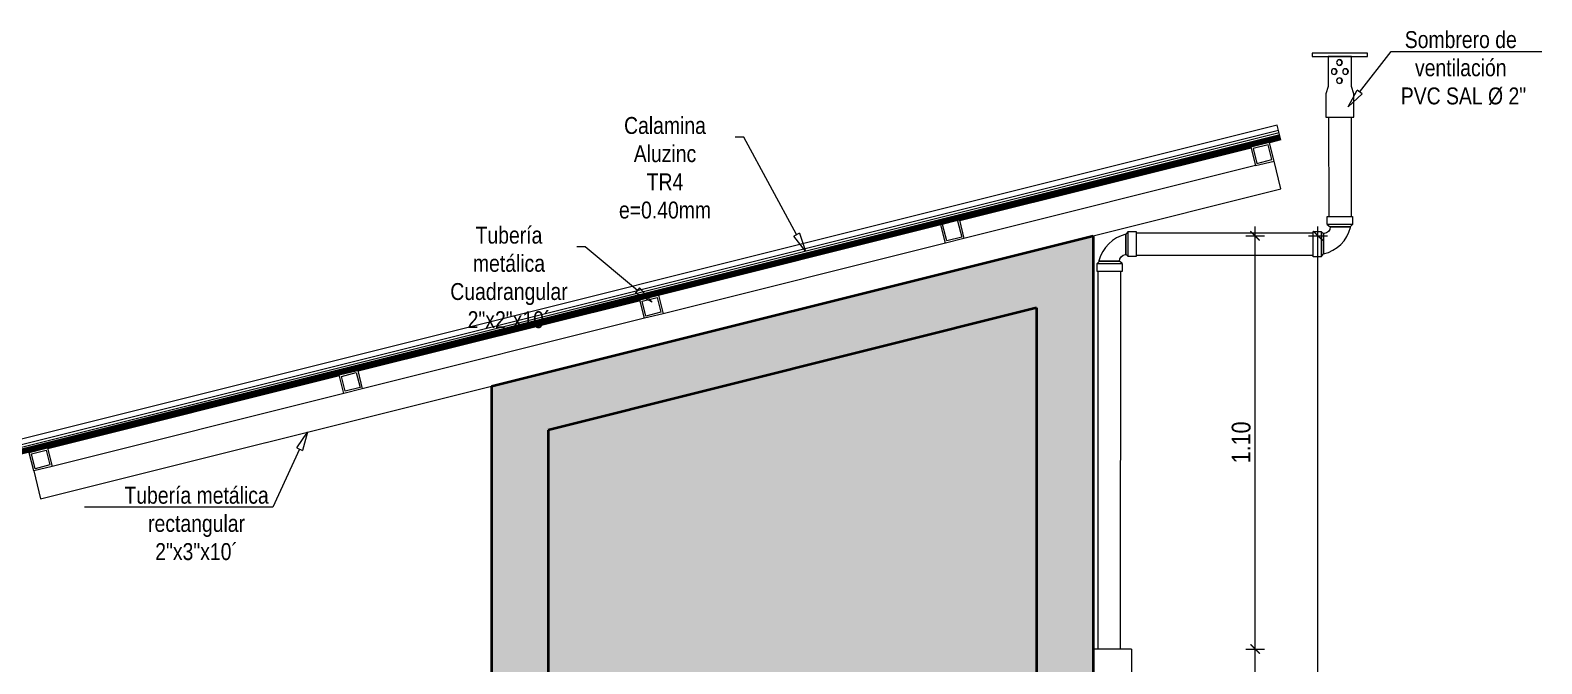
# Model space of a CAD drawing. Header units: metres. Extents: x 115.1 to 149.6, y 26.3 to 56.6.
# Drawn here: x 126.619 to 130.641, y 42.754 to 44.44 of the extents above; entities that cross this region are included whole.
import ezdxf
from ezdxf import colors
from ezdxf.entities.mleader import LeaderData, LeaderLine
from ezdxf.math import Vec2, Vec3

# ---------------------------------------------------------------- set-up
doc = ezdxf.new("R2010")
doc.units = ezdxf.units.M
doc.layers.get('0').update_dxf_attribs({"color": 250})
doc.layers.get('Defpoints').update_dxf_attribs({"color": 30, "lineweight": 9})
for name, color, linetype, lineweight in [('-Accesorios PVC', 88, 'Continuous', 20), ('-Acero techos', 252, 'Continuous', 13), ('-Acotado', 251, 'Continuous', 5), ('-Corte', 7, 'Continuous', 35), ('-Ladrillo', 34, 'Continuous', 9), ('CALAMINA', 10, 'Continuous', 30), ('FIC-2ES_CONCRETO 210', 251, 'Continuous', 30), ('FIC-2ES_VEREDA', 253, 'Continuous', 5), ('pluma 1', 1, 'Continuous', 9), ('TUBERIA', 104, 'Continuous', 15)]:
    doc.layers.add(name, color=color, linetype=linetype, lineweight=lineweight)
doc.layers.add('A_50_CotasExter', color=253, linetype='Continuous')
doc.styles.add('-Arial Narrow', font='ARIALN.TTF')
doc.dimstyles.new('Esc 1_20n', dxfattribs={"dimscale": 0.02, "dimtxt": 2, "dimasz": 1, "dimexe": 1, "dimexo": 1, "dimgap": 0.45, "dimtad": 1, "dimtoh": 1, "dimzin": 3, "dimdsep": 46, "dimtxsty": '-Arial Narrow', "dimblk": 'ARCHTICK', "dimcen": 1, "dimdle": 1, "dimclrd": 252, "dimclre": 252, "dimclrt": 252, "dimadec": 0, "dimazin": 0, "dimtfac": 1, "dimtix": 1, "dimtmove": 1, "dimatfit": 2, "dimldrblk": 'ARCHTICK', "dimfxl": 1, "dimfxlon": 1, "dimtolj": 2, "dimlwd": 5, "dimlwe": 5, "dimarcsym": 0})

# ---------------------------------------------------------------- blocks, each defined once
blk = doc.blocks.new('fhgfh')
at = {"layer": 'TUBERIA', "color": 152}
for p, q in [((348.858, 607.6285), (348.858, 607.6629)), ((348.858, 607.6629), (348.9652, 607.6629)), ((348.9652, 607.6285), (348.858, 607.6285)), ((348.858, 607.6285), (348.8704, 607.6186)), ((348.9574, 607.6187), (348.8704, 607.6187)), ((348.8704, 607.6187), (348.9574, 607.6187)), ((348.9555, 607.6187), (348.9652, 607.6285)), ((348.9574, 607.6167), (348.9574, 607.6187)), ((348.9652, 607.6629), (348.9652, 607.6285)), ((348.7983, 607.4914), (348.7983, 607.5986)), ((348.7983, 607.5986), (348.8326, 607.5986)), ((348.8424, 607.5888), (348.8326, 607.5986)), ((348.8326, 607.5986), (348.8326, 607.4914)), ((348.8424, 607.5037), (348.8424, 607.5907)), ((348.8424, 607.5907), (348.8424, 607.5037)), ((348.8424, 607.5037), (348.8424, 607.5907)), ((348.8424, 607.5907), (348.8424, 607.5037)), ((348.8424, 607.5037), (348.8424, 607.5907)), ((348.8326, 607.4914), (348.7983, 607.4914)), ((348.8326, 607.4914), (348.8425, 607.5037))]:
    blk.add_line(p, q, dxfattribs=at)
blk.add_lwpolyline([(348.8704, 607.6187, -0.3937), (348.8445, 607.5907), (348.8424, 607.5907)], format="xyb", dxfattribs=at)
blk.add_arc((348.8062, 607.6556), 0.1561, 283.40141, 345.57173, dxfattribs=at)
blk = doc.blocks.new('Sombrero de Ventilacion')
at = {"layer": '-Accesorios PVC', "ltscale": 0.009}
for points in [[(-0.105, 0.2436), (0.105, 0.2436), (0.105, 0.23), (-0.105, 0.23)], [(0.0529, 0.089), (0.0529, 0), (-0.0529, 0), (-0.0529, 0.089), (-0.0443, 0.1163), (-0.0443, 0.23), (0.0443, 0.23), (0.0443, 0.1163)]]:
    blk.add_lwpolyline(points, close=True, dxfattribs=at)
for centre in [(-0.0216, 0.1732), (0.0014, 0.2076), (0.0216, 0.1732), (0.0014, 0.1387)]:
    blk.add_circle(centre, 0.0109, dxfattribs=at)
for centre in [(-0.0179, 0.1732), (0.0051, 0.2076), (0.0253, 0.1732), (0.0051, 0.1387)]:
    blk.add_arc(centre, 0.0115, 108.86934, 251.13066, dxfattribs=at)
blk = doc.blocks.new('_ArchTick')
at = {"color": 0, "linetype": 'ByBlock', "const_width": 0.15}
blk.add_lwpolyline([(-0.5, -0.5), (0.5, 0.5)], dxfattribs=at)
blk = doc.blocks.new('*D106')
at = {"layer": 'A_50_CotasExter', "color": 252, "lineweight": 5, "transparency": 16777216}
for p, q in [((126.2554, 41.1681), (126.2554, 43.5181)), ((126.2804, 43.4931), (126.2304, 43.4931)), ((126.2804, 41.1931), (126.2304, 41.1931))]:
    blk.add_line(p, q, dxfattribs=at)
at = {"layer": 'Defpoints', "color": 0, "transparency": 16777216}
for p in [(126.2554, 43.4931), (127.6971, 43.4931), (126.4382, 41.1931)]:
    blk.add_point(p, dxfattribs=at)
at = {"layer": 'A_50_CotasExter', "color": 252, "lineweight": 5, "transparency": 16777216, "xscale": 0.025, "yscale": 0.025, "zscale": 0.025}
for p, rotation in [((126.2554, 43.4931), 90), ((126.2554, 41.1931), 270)]:
    blk.add_blockref('_ArchTick', p, dxfattribs=dict(at, rotation=rotation))
at = {"layer": 'A_50_CotasExter', "color": 252, "transparency": 16777216, "insert": (126.2187, 42.3431), "char_height": 0.05, "attachment_point": 5, "rotation": 90, "style": '-Arial Narrow'}
blk.add_mtext('\\A2;2.30', dxfattribs=at)
blk = doc.blocks.new('*D122')
at = {"layer": 'A_50_CotasExter', "color": 252, "lineweight": 5, "transparency": 16777216}
for p, q in [((129.8532, 42.7931), (129.9032, 42.7931)), ((129.8782, 41.3681), (129.8782, 42.8181)), ((129.8532, 41.3931), (129.9032, 41.3931))]:
    blk.add_line(p, q, dxfattribs=at)
at = {"layer": 'Defpoints', "color": 0, "transparency": 16777216}
for p in [(129.5496, 42.7931), (129.8782, 42.7931), (129.4471, 41.3931)]:
    blk.add_point(p, dxfattribs=at)
at = {"layer": 'A_50_CotasExter', "color": 252, "lineweight": 5, "transparency": 16777216, "xscale": 0.025, "yscale": 0.025, "zscale": 0.025}
for p, rotation in [((129.8782, 42.7931), 90), ((129.8782, 41.3931), 270)]:
    blk.add_blockref('_ArchTick', p, dxfattribs=dict(at, rotation=rotation))
at = {"layer": 'A_50_CotasExter', "color": 252, "transparency": 16777216, "insert": (129.8414, 42.0931), "char_height": 0.05, "attachment_point": 5, "rotation": 90, "style": '-Arial Narrow'}
blk.add_mtext('\\A2;1.40', dxfattribs=at)
blk = doc.blocks.new('*D123')
at = {"layer": 'A_50_CotasExter', "color": 252, "lineweight": 5, "transparency": 16777216}
for p, q in [((129.8782, 42.7681), (129.8782, 43.9181)), ((129.8532, 43.8931), (129.9032, 43.8931)), ((129.8532, 42.7931), (129.9032, 42.7931))]:
    blk.add_line(p, q, dxfattribs=at)
at = {"layer": 'Defpoints', "color": 0, "transparency": 16777216}
for p in [(129.4471, 43.8931), (129.8782, 43.8931), (129.5496, 42.7931)]:
    blk.add_point(p, dxfattribs=at)
at = {"layer": 'A_50_CotasExter', "color": 252, "lineweight": 5, "transparency": 16777216, "xscale": 0.025, "yscale": 0.025, "zscale": 0.025}
for p, rotation in [((129.8782, 43.8931), 90), ((129.8782, 42.7931), 270)]:
    blk.add_blockref('_ArchTick', p, dxfattribs=dict(at, rotation=rotation))
at = {"layer": 'A_50_CotasExter', "color": 252, "transparency": 16777216, "insert": (129.8414, 43.3431), "char_height": 0.05, "attachment_point": 5, "rotation": 90, "style": '-Arial Narrow'}
blk.add_mtext('\\A2;1.10', dxfattribs=at)
blk = doc.blocks.new('*D125')
at = {"layer": 'A_50_CotasExter', "color": 252, "lineweight": 5, "transparency": 16777216}
for p, q in [((130.0455, 41.1681), (130.0455, 43.9181)), ((130.0205, 43.8931), (130.0705, 43.8931)), ((130.0205, 41.1931), (130.0705, 41.1931))]:
    blk.add_line(p, q, dxfattribs=at)
at = {"layer": 'Defpoints', "color": 0, "transparency": 16777216}
for p in [(129.4471, 43.8931), (130.0455, 43.8931), (129.7471, 41.1931)]:
    blk.add_point(p, dxfattribs=at)
at = {"layer": 'A_50_CotasExter', "color": 252, "lineweight": 5, "transparency": 16777216, "xscale": 0.025, "yscale": 0.025, "zscale": 0.025}
for p, rotation in [((130.0455, 43.8931), 90), ((130.0455, 41.1931), 270)]:
    blk.add_blockref('_ArchTick', p, dxfattribs=dict(at, rotation=rotation))
at = {"layer": 'A_50_CotasExter', "color": 252, "transparency": 16777216, "insert": (130.0088, 42.5431), "char_height": 0.05, "attachment_point": 5, "rotation": 90, "style": '-Arial Narrow'}
blk.add_mtext('\\A2;2.70', dxfattribs=at)
blk = doc.blocks.new('_ClosedBlank')
at = {"color": 0, "linetype": 'ByBlock', "lineweight": -2}
for p, q in [((-1, 0.167), (0, 0)), ((-1, 0.167), (-1, -0.167)), ((0, 0), (-1, -0.167))]:
    blk.add_line(p, q, dxfattribs=at)

msp = doc.modelspace()

# ---------------------------------------------------------------- hatches: boundary and pattern name
at = {"layer": '-Acotado', "true_color": 0x139b48}
h = msp.add_hatch(color=114, dxfattribs=at)
h.dxf.hatch_style = 1
h.paths.add_polyline_path([(129.2971, 43.701), (127.9971, 43.376), (127.9971, 41.3931), (127.8471, 41.3931), (127.8471, 43.4931), (129.4471, 43.8931), (129.4471, 41.3931), (129.2971, 41.3931)])
h.paths.add_polyline_path([(129.4471, 42.6834), (129.4471, 42.7875)], flags=17)
at = {"layer": '-Ladrillo', "ltscale": 0.1, "true_color": 0xf3f3e7}
h = msp.add_hatch(color=7, dxfattribs=at)
h.dxf.hatch_style = 1
h.paths.add_polyline_path([(127.9971, 43.376), (129.2971, 43.701), (129.2971, 41.3931), (127.9971, 41.3931)])

# ---------------------------------------------------------------- linework, layer by layer
at = {"layer": '-Acero techos', "color": 146, "ltscale": 0.009, "true_color": 0x105689}
for p, q in [((129.8794, 44.0797), (129.1036, 43.8858)), ((129.9471, 44.0181), (129.9286, 44.092)), ((129.4471, 43.8931), (129.9471, 44.0181)), ((129.042, 43.9227), (129.0913, 43.935)), ((129.0544, 43.8734), (128.3033, 43.6857)), ((128.254, 43.6734), (127.5029, 43.4856)), ((126.6471, 43.1931), (127.8471, 43.4931)), ((127.4536, 43.4733), (126.6779, 43.2793)), ((126.6286, 43.267), (126.6471, 43.1931))]:
    msp.add_line(p, q, dxfattribs=at)
for points in [[(129.9163, 44.1413), (129.867, 44.129), (129.8794, 44.0797), (129.9286, 44.092), (129.9165, 44.1406)], [(129.0915, 43.9343), (129.1036, 43.8858), (129.0544, 43.8734), (129.0422, 43.9221)], [(129.0867, 43.9331), (129.0976, 43.8894), (129.058, 43.8795), (129.047, 43.9233)], [(127.4908, 43.5341), (127.5029, 43.4856), (127.4536, 43.4733), (127.4413, 43.5225), (127.4906, 43.5348)], [(126.6658, 43.3279), (126.6779, 43.2793), (126.6286, 43.267), (126.6165, 43.3156), (126.6163, 43.3163), (126.6656, 43.3286), (126.6658, 43.3279)]]:
    msp.add_lwpolyline(points, dxfattribs=at)
for points in [[(129.9127, 44.1352), (129.8731, 44.1253), (129.883, 44.0858), (129.9226, 44.0957)], [(128.291, 43.7349), (128.3033, 43.6857), (128.254, 43.6734), (128.2417, 43.7226)], [(128.2873, 43.7289), (128.2972, 43.6893), (128.2576, 43.6794), (128.2478, 43.719)], [(127.487, 43.5288), (127.4969, 43.4892), (127.4573, 43.4793), (127.4474, 43.5189)], [(126.662, 43.3225), (126.6719, 43.283), (126.6323, 43.2731), (126.6224, 43.3126)]]:
    msp.add_lwpolyline(points, close=True, dxfattribs=at)
at = {"layer": '-Corte', "ltscale": 0.009}
for p, q in [((127.8471, 43.4931), (129.4471, 43.8931)), ((129.4471, 43.8931), (129.4471, 41.1931)), ((129.2971, 43.701), (127.9971, 43.376)), ((129.2971, 43.701), (129.2971, 41.3931)), ((127.8471, 43.4931), (127.8471, 41.1931)), ((127.9971, 43.376), (127.9971, 41.3931))]:
    msp.add_line(p, q, dxfattribs=at)
at = {"layer": 'CALAMINA', "lineweight": 5}
for p, q in [((129.9374, 44.187), (126.4459, 43.3141)), ((129.9409, 44.1732), (126.4494, 43.3004)), ((126.4508, 43.2946), (129.9423, 44.1675)), ((129.9437, 44.162), (126.4522, 43.2891)), ((129.9442, 44.1598), (126.4527, 43.2869)), ((129.9447, 44.1577), (126.4533, 43.2849)), ((126.4534, 43.2842), (129.9449, 44.1571)), ((129.9455, 44.1547), (126.454, 43.2818)), ((129.946, 44.1528), (126.4545, 43.28)), ((129.9465, 44.1508), (126.455, 43.2779)), ((129.9466, 44.1503), (126.4551, 43.2775)), ((129.9467, 44.1499), (126.4552, 43.277)), ((129.9468, 44.1495), (126.4553, 43.2767)), ((129.9469, 44.1492), (126.4554, 43.2763)), ((129.9469, 44.1489), (129.9163, 44.1413)), ((129.947, 44.1487), (129.9164, 44.141)), ((129.9471, 44.1485), (129.9164, 44.1408)), ((129.9471, 44.1484), (129.9165, 44.1407)), ((129.9471, 44.1483), (129.9165, 44.1406)), ((129.9471, 44.1482), (129.9165, 44.1406))]:
    msp.add_line(p, q, dxfattribs=at)
at = {"layer": 'CALAMINA', "lineweight": 9}
for p, q in [((129.867, 44.129), (129.0913, 43.935)), ((129.8671, 44.1287), (129.0914, 43.9348)), ((129.8672, 44.1285), (129.0914, 43.9346)), ((129.8672, 44.1284), (129.0915, 43.9344)), ((129.8672, 44.1283), (129.0915, 43.9343)), ((129.042, 43.9227), (128.291, 43.7349)), ((129.0421, 43.9225), (128.291, 43.7347)), ((129.0422, 43.9223), (128.2911, 43.7345)), ((129.0422, 43.9221), (128.2911, 43.7344)), ((129.0422, 43.922), (128.2911, 43.7343)), ((129.0422, 43.922), (128.2912, 43.7342)), ((128.2417, 43.7226), (127.4906, 43.5348)), ((128.2418, 43.7224), (127.4907, 43.5346)), ((128.2418, 43.7222), (127.4907, 43.5344)), ((128.2418, 43.722), (127.4908, 43.5343)), ((128.2419, 43.7219), (127.4908, 43.5342)), ((127.4413, 43.5225), (126.6656, 43.3286)), ((127.4414, 43.5223), (126.6657, 43.3283)), ((127.4414, 43.5221), (126.6657, 43.3282)), ((127.4415, 43.5219), (126.6658, 43.328)), ((127.4415, 43.5218), (126.6658, 43.3279))]:
    msp.add_line(p, q, dxfattribs=at)
at = {"layer": 'CALAMINA'}
for p, q in [((129.8672, 44.1282), (129.0915, 43.9343)), ((128.2419, 43.7219), (127.4908, 43.5341)), ((127.4415, 43.5218), (126.6658, 43.3279))]:
    msp.add_line(p, q, dxfattribs=at)
at = {"layer": 'FIC-2ES_CONCRETO 210', "lineweight": 15}
msp.add_line((129.5496, 42.7931), (129.4471, 42.7931), dxfattribs=at)
msp.add_lwpolyline([(129.5496, 42.7931), (129.5496, 41.1931)], dxfattribs=at)
at = {"layer": 'FIC-2ES_VEREDA'}
msp.add_line((129.9471, 44.1482), (129.9374, 44.187), dxfattribs=at)
at = {"layer": 'pluma 1', "color": 152}
for p, q in [((129.5623, 43.901), (130.033, 43.901)), ((129.5622, 43.841), (130.033, 43.841))]:
    msp.add_line(p, q, dxfattribs=at)
for points in [[(130.0739, 44.2087), (130.0741, 43.9441)], [(130.134, 44.2087), (130.134, 43.9441)], [(129.4605, 42.7931), (129.461, 43.7978)], [(129.5205, 42.7931), (129.521, 43.7978)]]:
    msp.add_lwpolyline(points, dxfattribs=at)

# ---------------------------------------------------------------- block references
at = {"layer": '-Accesorios PVC', "xscale": -0.7004046625545017, "yscale": 0.7004046625545017, "zscale": 0.7004046625545017}
msp.add_blockref('Sombrero de Ventilacion', (130.1039, 44.2087), dxfattribs=at)
at = {"layer": 'pluma 1', "color": 152, "xscale": 0.62400710325193, "yscale": 0.62400710325193, "zscale": 0.62400710325193}
for p, rotation in [((-87.6895, -335.2017), 359.9894380531999), ((347.2847, 422.9436), 179.9894380531999)]:
    msp.add_blockref('fhgfh', p, dxfattribs=dict(at, rotation=rotation))

# ---------------------------------------------------------------- dimensions: what is measured, and where the dimension line sits
at = {"layer": 'A_50_CotasExter'}
for base, p1, p2, picture, middle in [((129.8782, 43.8931), (129.5496, 42.7931), (129.4471, 43.8931), '*D123', (129.8414, 43.3431)), ((130.0455, 43.8931), (129.7471, 41.1931), (129.4471, 43.8931), '*D125', (130.0088, 42.5431)), ((126.2554, 43.4931), (126.4382, 41.1931), (127.6971, 43.4931), '*D106', (126.2187, 42.3431)), ((129.8782, 42.7931), (129.4471, 41.3931), (129.5496, 42.7931), '*D122', (129.8414, 42.0931))]:
    dim = msp.add_linear_dim(base=base, p1=p1, p2=p2, angle=270, dimstyle='Esc 1_20n', override={"dimscale": 0.025}, dxfattribs=at)
    dim.commit()
    dim.dimension.update_dxf_attribs({"geometry": picture, "text_midpoint": middle})

# ---------------------------------------------------------------- leaders
at = {"layer": '-Acotado'}
ml = msp.add_multileader_mtext('Standard', dxfattribs=at)
ml.set_content('Sombrero de\\Pventilación\\P PVC SAL %%C 2"', color=7, style='-Arial Narrow')
ml.set_leader_properties(color=7, linetype='Continuous', lineweight=0)
ml.set_arrow_properties(name='CLOSEDBLANK')
ml.build(insert=Vec2(0, 0))
ml.multileader.update_dxf_attribs({"has_dogleg": 0, "text_left_attachment_type": 6, "text_right_attachment_type": 6, "dogleg_length": 0, "arrow_head_size": 0.05, "scale": 0.025})
ctx = ml.context
ctx.base_point, ctx.scale, ctx.char_height, ctx.arrow_head_size, ctx.landing_gap_size, ctx.plane_origin = Vec3(130.2403, 44.3837), 0.025, 0.045, 0.05, 0.0125, Vec3(130.0091, 44.1614)
ctx.left_attachment, ctx.right_attachment, ctx.text_align_type = 6, 6, 1
notes = []
notes.append((ctx, [(0, (1, 1, 0), (130.2403, 44.3837), (1, 0), 0, [(0, [(130.1255, 44.2361)], 0, [])])]))
ctx.mtext.insert, ctx.mtext.alignment, ctx.mtext.flow_direction = Vec3(130.4255, 44.4377), 2, 5
ml = msp.add_multileader_mtext('Standard', dxfattribs=at)
ml.set_content('Calamina Aluzinc\\PTR4 e=0.40mm', color=7, style='-Arial Narrow')
ml.set_leader_properties(color=7, linetype='ByLayer', lineweight=0)
ml.set_arrow_properties(name='CLOSEDBLANK')
ml.build(insert=Vec2(0, 0))
ml.multileader.update_dxf_attribs({"has_dogleg": 0, "text_left_attachment_type": 6, "text_right_attachment_type": 6, "dogleg_length": 0, "arrow_head_size": 0.05, "scale": 0.025})
ctx = ml.context
ctx.base_point, ctx.scale, ctx.char_height, ctx.arrow_head_size, ctx.landing_gap_size, ctx.plane_origin = Vec3(128.0981, 44.1551), 0.025, 0.045, 0.05, 0.0125, Vec3(130.9691, 46.1737)
ctx.left_attachment, ctx.right_attachment, ctx.text_align_type = 6, 6, 1
notes.append((ctx, [(1, (1, 1, 0), (128.5184, 44.1551), (-1, 0), 0, [(0, [(128.6824, 43.8521)], 0, [])])]))
ctx.mtext.insert, ctx.mtext.width, ctx.mtext.alignment, ctx.mtext.flow_direction = Vec3(128.3083, 44.2091), 0.447901, 2, 5
ml = msp.add_multileader_mtext('Standard', dxfattribs=at)
ml.set_content('Tubería metálica\\P\\pxqc;Cuadrangular\\P2"x2"x10´', color=7, style='-Arial Narrow')
ml.set_leader_properties(color=7, linetype='ByLayer', lineweight=0)
ml.set_arrow_properties(name='CLOSEDBLANK')
ml.build(insert=Vec2(0, 0))
ml.multileader.update_dxf_attribs({"has_dogleg": 0, "text_left_attachment_type": 6, "text_right_attachment_type": 6, "dogleg_length": 0, "arrow_head_size": 0.05, "scale": 0.025})
ctx = ml.context
ctx.base_point, ctx.scale, ctx.char_height, ctx.arrow_head_size, ctx.landing_gap_size, ctx.plane_origin = Vec3(127.6904, 43.8632), 0.025, 0.045, 0.05, 0.0125, Vec3(129.8692, 45.9756)
ctx.left_attachment, ctx.right_attachment, ctx.text_align_type = 6, 6, 1
notes.append((ctx, [(1, (1, 1, 0), (128.0959, 43.8632), (-1, 0), 0, [(0, [(128.2739, 43.7159)], 0, [])])]))
ctx.mtext.insert, ctx.mtext.width, ctx.mtext.alignment, ctx.mtext.flow_direction = Vec3(127.8932, 43.9172), 0.380413, 2, 5
ml = msp.add_multileader_mtext('Standard', dxfattribs=at)
ml.set_content('Tubería metálica\\Prectangular\\P2"x3"x10´', color=7, style='-Arial Narrow')
ml.set_leader_properties(color=7, linetype='ByLayer', lineweight=0)
ml.set_arrow_properties(name='CLOSEDBLANK')
ml.build(insert=Vec2(0, 0))
ml.multileader.update_dxf_attribs({"has_dogleg": 0, "text_left_attachment_type": 6, "text_right_attachment_type": 6, "dogleg_length": 0, "arrow_head_size": 0.05, "scale": 0.025})
ctx = ml.context
ctx.base_point, ctx.scale, ctx.char_height, ctx.arrow_head_size, ctx.landing_gap_size, ctx.plane_origin = Vec3(126.8592, 43.171), 0.025, 0.045, 0.05, 0.0125, Vec3(128.9463, 44.6183)
ctx.left_attachment, ctx.right_attachment, ctx.text_align_type = 6, 6, 1
notes.append((ctx, [(1, (1, 1, 0), (127.2647, 43.171), (-1, 0), 0, [(0, [(127.3572, 43.3702)], 0, [])])]))
ctx.mtext.insert, ctx.mtext.alignment, ctx.mtext.flow_direction = Vec3(127.062, 43.225), 2, 5
for ctx, leaders in notes:
    for number, flags, end, landing, length, lines in leaders:
        leader = LeaderData()
        leader.index, (leader.has_last_leader_line, leader.has_dogleg_vector, leader.attachment_direction) = number, flags
        leader.last_leader_point, leader.dogleg_vector, leader.dogleg_length = Vec3(end), Vec3(landing), length
        for number, points, colour, breaks in lines:
            line = LeaderLine()
            line.index, line.vertices, line.color, line.breaks = number, Vec3.list(points), colors.encode_raw_color(colour), breaks
            leader.lines.append(line)
        ctx.leaders.append(leader)

doc.saveas('drawing.dxf')
